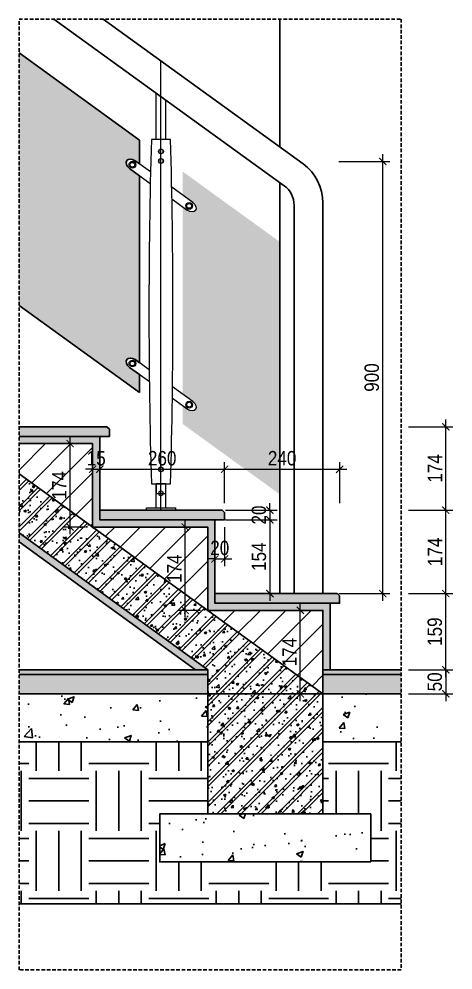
# Model space of a CAD drawing. Header units: millimetres. Extents: x -82962 to 19744, y -138000 to 4535.
# Drawn here: x 14182 to 15086, y -17222 to -15241 of the extents above; entities that cross this region are included whole.
import ezdxf

# ---------------------------------------------------------------- set-up
doc = ezdxf.new("R2010")
doc.units = ezdxf.units.MM
doc.header["$LTSCALE"] = 1000
doc.header["$MEASUREMENT"] = 0
doc.header["$PDMODE"] = 3
doc.linetypes.add('AI9-LType1', pattern=[2.49996, 1.562488, -0.312491, 0.312491, -0.312491])
doc.linetypes.add('HIDDEN', pattern=[0.375, 0.25, -0.125])
doc.layers.get('0').update_dxf_attribs({"lineweight": 30})
doc.layers.get('DEFPOINTS').update_dxf_attribs({"color": 4, "lineweight": 30})
doc.layers.add('DIM KT', color=9, linetype='Continuous')
doc.layers.add('tim', color=14, linetype='AI9-LType1')
doc.layers.add('THAY', color=4, linetype='Continuous', lineweight=30)
doc.styles.add('ARIAL', font='arial.ttf', dxfattribs={"width": 0.85})
doc.dimstyles.new('DIM 1-100', dxfattribs={"dimscale": 0, "dimtxt": 2, "dimasz": 1, "dimexe": 1, "dimexo": 1, "dimgap": 0.5, "dimtad": 1, "dimdec": 4, "dimrnd": 1, "dimdsep": 46, "dimtxsty": 'ARIAL', "dimblk1": 'ARCHTICK', "dimblk2": 'ARCHTICK', "dimsah": 1, "dimcen": 2, "dimdle": 1, "dimclrd": 9, "dimclre": 9, "dimclrt": 1, "dimadec": 0, "dimazin": 0, "dimtfac": 1, "dimtdec": 4, "dimtix": 1, "dimtmove": 2, "dimatfit": 3, "dimldrblk": 'DOT', "dimfxl": 1, "dimtvp": 1, "dimtolj": 1, "dimarcsym": 0})
pattern_1 = [(37.5, (14181.535, -16646.655), (-0.314967, 9.63412), [0, -7.6, 0, -8.5, 0, -8.125]), (7.5, (14181.535, -16646.655), (8.84888, 14.11073), [0, -4.1, 0, -6.85, 0, -2.625]), (327.5, (14175.385, -16646.655), (15.57071, 0.028295), [0, -2.5, 0, -9, 0, -11.75]), (317.5, (14175.385, -16646.655), (15.03063, 4.38838), [0, -1.25, 0, -5.9, 0, -6.75])]

# ---------------------------------------------------------------- blocks, each defined once
blk = doc.blocks.new('TRU 1 LAN CAN')
at = {"layer": 'DIM KT', "linetype": 'Continuous'}
for p, q in [((2647580.6, -230397.3), (2647580.6, -230300.8)), ((2647600.6, -230397.3), (2647600.6, -230315.3)), ((2647580.6, -231164.5), (2647580.6, -231114.5)), ((2647600.6, -231164.5), (2647600.6, -231114.5))]:
    blk.add_line(p, q, dxfattribs=at)
for points in [[(2647610.6, -230397.3), (2647610.6, -230397.3), (2647570.6, -230397.3)], [(2647568.8, -230465.1), (2647536.8, -230442)], [(2647568.3, -230489.5), (2647525.1, -230458.2)], [(2647656.9, -230528.9), (2647613, -230497.1)], [(2647645.2, -230545.1), (2647613.4, -230522.1)], [(2647566.1, -230877.2), (2647536.8, -230856)], [(2647566.4, -230902.1), (2647525.1, -230872.2)], [(2647656.9, -230942.9), (2647614.6, -230912.3)], [(2647645.2, -230959.1), (2647614.3, -230936.7)], [(2647570.6, -231114.5), (2647610.6, -231114.5)]]:
    blk.add_lwpolyline(points, dxfattribs=at)
for points in [[(2647590.6, -230417.3), (2647586.2, -230419.8), (2647586.2, -230424.8), (2647590.6, -230427.3), (2647594.9, -230424.8), (2647594.9, -230419.8)], [(2647590.6, -230437.3), (2647586.2, -230439.8), (2647586.2, -230444.8), (2647590.6, -230447.3), (2647594.9, -230444.8), (2647594.9, -230439.8)], [(2647590.6, -231079.5), (2647586.2, -231082), (2647586.2, -231087), (2647590.6, -231089.5), (2647594.9, -231087), (2647594.9, -231082)], [(2647580.6, -231134.5), (2647600.6, -231134.5), (2647600.6, -231114.5), (2647580.6, -231114.5)], [(2647590.6, -231129.5), (2647586.2, -231132), (2647586.2, -231137), (2647590.6, -231139.5), (2647594.9, -231137), (2647594.9, -231132)], [(2647560.6, -231164.5), (2647620.6, -231164.5), (2647620.6, -231169.5), (2647560.6, -231169.5)]]:
    blk.add_lwpolyline(points, close=True, dxfattribs=at)
for centre, radius in [((2647590.6, -230422.3), 5), ((2647531, -230450.1), 7), ((2647531, -230450.1), 5), ((2647590.6, -230442.3), 5), ((2647649.4, -230535.8), 7), ((2647649.4, -230535.8), 5), ((2647531, -230864.1), 7), ((2647531, -230864.1), 5), ((2647649.4, -230949.8), 7), ((2647649.4, -230949.8), 5), ((2647590.6, -231084.5), 5)]:
    blk.add_circle(centre, radius, dxfattribs=at)
for centre, start, end in [((2660430.4, -230755.9), 178.40252, 181.59748), ((2634750.7, -230755.9), 358.40252, 1.59748)]:
    blk.add_arc(centre, 12864.9, start, end, dxfattribs=at)
for centre in [(2647532.6, -230451.3), (2647532.6, -230865.3)]:
    blk.add_ellipse(centre, major_axis=(-13.4, 9.7), ratio=0.607458, start_param=-1.44319, end_param=1.44319, dxfattribs=at)
at = {"layer": 'DIM KT', "linetype": 'Continuous', "extrusion": (0, 0, -1)}
for centre in [(2647649.4, -230535.7), (2647649.4, -230949.8)]:
    blk.add_ellipse(centre, major_axis=(-13.4, 9.7), ratio=0.607458, start_param=1.698403, end_param=4.584783, dxfattribs=at)
at = {"layer": 'tim', "linetype": 'Continuous'}
blk.add_line((2647590.6, -231169.5), (2647590.6, -230234), dxfattribs=at)
blk = doc.blocks.new('_ARCHTICK')
at = {"color": 0, "linetype": 'ByBlock', "const_width": 0.15}
blk.add_lwpolyline([(-0.5, -0.5), (0.5, 0.5)], dxfattribs=at)
blk = doc.blocks.new('*D395')
at = {"layer": 'DEFPOINTS', "color": 0, "ltscale": 0.2, "transparency": 16777216}
for p in [(14978.2, -16438), (15071.2, -16438), (14978.2, -16596.7)]:
    blk.add_point(p, dxfattribs=at)
at = {"layer": 'THAY', "color": 9, "lineweight": -2, "ltscale": 0.2, "transparency": 16777216}
for p, q in [((14993.2, -16438), (15086.2, -16438)), ((15071.2, -16611.7), (15071.2, -16423)), ((14993.2, -16596.7), (15086.2, -16596.7))]:
    blk.add_line(p, q, dxfattribs=at)
at = {"layer": 'THAY', "color": 9, "lineweight": -2, "ltscale": 0.2, "transparency": 16777216, "xscale": 15, "yscale": 15, "zscale": 15}
for p, rotation in [((15071.2, -16438), 90), ((15071.2, -16596.7), 270)]:
    blk.add_blockref('_ARCHTICK', p, dxfattribs=dict(at, rotation=rotation))
at = {"layer": 'THAY', "color": 1, "ltscale": 0.2, "transparency": 16777216, "insert": (15048.4, -16517.3), "char_height": 30, "attachment_point": 5, "rotation": 90, "style": 'ARIAL'}
blk.add_mtext('\\A1;159', dxfattribs=at)
blk = doc.blocks.new('_DOT')
at = {"color": 0, "linetype": 'ByBlock', "ltscale": 10}
blk.add_line((-0.5, 0), (-1, 0), dxfattribs=at)
at = {"color": 0, "linetype": 'ByBlock', "ltscale": 10, "const_width": 0.5}
blk.add_lwpolyline([(-0.25, 0, 1), (0.25, 0, 1)], format="xyb", close=True, dxfattribs=at)
blk = doc.blocks.new('*D396')
at = {"layer": 'DEFPOINTS', "color": 0, "ltscale": 0.2, "transparency": 16777216}
for p in [(14978.2, -16264.3), (15071.2, -16264.3), (14978.2, -16438)]:
    blk.add_point(p, dxfattribs=at)
at = {"layer": 'THAY', "color": 9, "lineweight": -2, "ltscale": 0.2, "transparency": 16777216}
for p, q in [((15071.2, -16453), (15071.2, -16249.3)), ((14993.2, -16264.3), (15086.2, -16264.3)), ((14993.2, -16438), (15086.2, -16438))]:
    blk.add_line(p, q, dxfattribs=at)
at = {"layer": 'THAY', "color": 9, "lineweight": -2, "ltscale": 0.2, "transparency": 16777216, "xscale": 15, "yscale": 15, "zscale": 15}
for p, rotation in [((15071.2, -16264.3), 90), ((15071.2, -16438), 270)]:
    blk.add_blockref('_ARCHTICK', p, dxfattribs=dict(at, rotation=rotation))
at = {"layer": 'THAY', "color": 1, "ltscale": 0.2, "transparency": 16777216, "insert": (15048.7, -16351.1), "char_height": 30, "attachment_point": 5, "rotation": 90, "style": 'ARIAL'}
blk.add_mtext('\\A1;174', dxfattribs=at)
blk = doc.blocks.new('*D397')
at = {"layer": 'DEFPOINTS', "color": 0, "ltscale": 0.2, "transparency": 16777216}
for p in [(14978.2, -16090.6), (15071.2, -16090.6), (14978.2, -16264.3)]:
    blk.add_point(p, dxfattribs=at)
at = {"layer": 'THAY', "color": 9, "lineweight": -2, "ltscale": 0.2, "transparency": 16777216}
for p, q in [((15071.2, -16279.3), (15071.2, -16075.6)), ((14993.2, -16090.6), (15086.2, -16090.6)), ((14993.2, -16264.3), (15086.2, -16264.3))]:
    blk.add_line(p, q, dxfattribs=at)
at = {"layer": 'THAY', "color": 9, "lineweight": -2, "ltscale": 0.2, "transparency": 16777216, "xscale": 15, "yscale": 15, "zscale": 15}
for p, rotation in [((15071.2, -16090.6), 90), ((15071.2, -16264.3), 270)]:
    blk.add_blockref('_ARCHTICK', p, dxfattribs=dict(at, rotation=rotation))
at = {"layer": 'THAY', "color": 1, "ltscale": 0.2, "transparency": 16777216, "insert": (15048.7, -16177.4), "char_height": 30, "attachment_point": 5, "rotation": 90, "style": 'ARIAL'}
blk.add_mtext('\\A1;174', dxfattribs=at)
blk = doc.blocks.new('*D398')
at = {"layer": 'DEFPOINTS', "color": 0, "ltscale": 0.2, "transparency": 16777216}
for p in [(14350, -16179), (14335, -16264.3), (14350, -16264.3)]:
    blk.add_point(p, dxfattribs=at)
at = {"layer": 'THAY', "color": 9, "lineweight": -2, "ltscale": 0.2, "transparency": 16777216}
for p, q in [((14335, -16179), (14320, -16179)), ((14335, -16249.3), (14335, -16164)), ((14335, -16179), (14350, -16179)), ((14350, -16249.3), (14350, -16164)), ((14350, -16179), (14365, -16179))]:
    blk.add_line(p, q, dxfattribs=at)
at = {"layer": 'THAY', "color": 9, "lineweight": -2, "ltscale": 0.2, "transparency": 16777216, "xscale": 15, "yscale": 15, "zscale": 15}
blk.add_blockref('_ARCHTICK', (14335, -16179), dxfattribs=at)
at = {"layer": 'THAY', "color": 9, "lineweight": -2, "ltscale": 0.2, "transparency": 16777216, "xscale": 15, "yscale": 15, "zscale": 15, "rotation": 180}
blk.add_blockref('_ARCHTICK', (14350, -16179), dxfattribs=at)
at = {"layer": 'THAY', "color": 1, "ltscale": 0.2, "transparency": 16777216, "insert": (14342.5, -16156.2), "char_height": 30, "attachment_point": 5, "style": 'ARIAL'}
blk.add_mtext('\\A1;15', dxfattribs=at)
blk = doc.blocks.new('*D399')
at = {"layer": 'DEFPOINTS', "color": 0, "ltscale": 0.2, "transparency": 16777216}
for p in [(14610, -16179), (14350, -16264.3), (14610, -16264.3)]:
    blk.add_point(p, dxfattribs=at)
at = {"layer": 'THAY', "color": 9, "lineweight": -2, "ltscale": 0.2, "transparency": 16777216}
for p, q in [((14335, -16179), (14625, -16179)), ((14350, -16249.3), (14350, -16164)), ((14610, -16249.3), (14610, -16164))]:
    blk.add_line(p, q, dxfattribs=at)
at = {"layer": 'THAY', "color": 9, "lineweight": -2, "ltscale": 0.2, "transparency": 16777216, "xscale": 15, "yscale": 15, "zscale": 15, "rotation": 180}
blk.add_blockref('_ARCHTICK', (14350, -16179), dxfattribs=at)
at = {"layer": 'THAY', "color": 9, "lineweight": -2, "ltscale": 0.2, "transparency": 16777216, "xscale": 15, "yscale": 15, "zscale": 15}
blk.add_blockref('_ARCHTICK', (14610, -16179), dxfattribs=at)
at = {"layer": 'THAY', "color": 1, "ltscale": 0.2, "transparency": 16777216, "insert": (14480, -16156.2), "char_height": 30, "attachment_point": 5, "style": 'ARIAL'}
blk.add_mtext('\\A1;260', dxfattribs=at)
blk = doc.blocks.new('*D400')
at = {"layer": 'DEFPOINTS', "color": 0, "ltscale": 0.2, "transparency": 16777216}
for p in [(14768, -16473), (14815, -16473), (14815, -16646.7)]:
    blk.add_point(p, dxfattribs=at)
at = {"layer": 'THAY', "color": 9, "lineweight": -2, "ltscale": 0.2, "transparency": 16777216}
for p, q in [((14768, -16661.7), (14768, -16458)), ((14800, -16473), (14753, -16473)), ((14800, -16646.7), (14753, -16646.7))]:
    blk.add_line(p, q, dxfattribs=at)
at = {"layer": 'THAY', "color": 9, "lineweight": -2, "ltscale": 0.2, "transparency": 16777216, "xscale": 15, "yscale": 15, "zscale": 15}
for p, rotation in [((14768, -16473), 90), ((14768, -16646.7), 270)]:
    blk.add_blockref('_ARCHTICK', p, dxfattribs=dict(at, rotation=rotation))
at = {"layer": 'THAY', "color": 1, "ltscale": 0.2, "transparency": 16777216, "insert": (14745.4, -16559.8), "char_height": 30, "attachment_point": 5, "rotation": 90, "style": 'ARIAL'}
blk.add_mtext('\\A1;174', dxfattribs=at)
blk = doc.blocks.new('*D401')
at = {"layer": 'DEFPOINTS', "color": 0, "ltscale": 0.2, "transparency": 16777216}
for p in [(14528, -16299.3), (14575, -16299.3), (14575, -16473)]:
    blk.add_point(p, dxfattribs=at)
at = {"layer": 'THAY', "color": 9, "lineweight": -2, "ltscale": 0.2, "transparency": 16777216}
for p, q in [((14560, -16299.3), (14513, -16299.3)), ((14528, -16488), (14528, -16284.3)), ((14560, -16473), (14513, -16473))]:
    blk.add_line(p, q, dxfattribs=at)
at = {"layer": 'THAY', "color": 9, "lineweight": -2, "ltscale": 0.2, "transparency": 16777216, "xscale": 15, "yscale": 15, "zscale": 15}
for p, rotation in [((14528, -16299.3), 90), ((14528, -16473), 270)]:
    blk.add_blockref('_ARCHTICK', p, dxfattribs=dict(at, rotation=rotation))
at = {"layer": 'THAY', "color": 1, "ltscale": 0.2, "transparency": 16777216, "insert": (14505.4, -16386.1), "char_height": 30, "attachment_point": 5, "rotation": 90, "style": 'ARIAL'}
blk.add_mtext('\\A1;174', dxfattribs=at)
blk = doc.blocks.new('*D402')
at = {"layer": 'DEFPOINTS', "color": 0, "ltscale": 0.2, "transparency": 16777216}
for p in [(14288, -16125.6), (14335, -16125.6), (14335, -16299.3)]:
    blk.add_point(p, dxfattribs=at)
at = {"layer": 'THAY', "color": 9, "lineweight": -2, "ltscale": 0.2, "transparency": 16777216}
for p, q in [((14288, -16314.3), (14288, -16110.6)), ((14320, -16125.6), (14273, -16125.6)), ((14320, -16299.3), (14273, -16299.3))]:
    blk.add_line(p, q, dxfattribs=at)
at = {"layer": 'THAY', "color": 9, "lineweight": -2, "ltscale": 0.2, "transparency": 16777216, "xscale": 15, "yscale": 15, "zscale": 15}
for p, rotation in [((14288, -16125.6), 90), ((14288, -16299.3), 270)]:
    blk.add_blockref('_ARCHTICK', p, dxfattribs=dict(at, rotation=rotation))
at = {"layer": 'THAY', "color": 1, "ltscale": 0.2, "transparency": 16777216, "insert": (14265.4, -16212.4), "char_height": 30, "attachment_point": 5, "rotation": 90, "style": 'ARIAL'}
blk.add_mtext('\\A1;174', dxfattribs=at)
blk = doc.blocks.new('*D403')
at = {"layer": 'DEFPOINTS', "color": 0, "ltscale": 0.2, "transparency": 16777216}
for p in [(14597.1, -16264.3), (14597.1, -16284.3), (14704.5, -16284.3)]:
    blk.add_point(p, dxfattribs=at)
at = {"layer": 'THAY', "color": 9, "lineweight": -2, "ltscale": 0.2, "transparency": 16777216}
for p, q in [((14704.5, -16264.3), (14704.5, -16249.3)), ((14612.1, -16264.3), (14719.5, -16264.3)), ((14704.5, -16264.3), (14704.5, -16284.3)), ((14612.1, -16284.3), (14719.5, -16284.3)), ((14704.5, -16284.3), (14704.5, -16299.3))]:
    blk.add_line(p, q, dxfattribs=at)
at = {"layer": 'THAY', "color": 9, "lineweight": -2, "ltscale": 0.2, "transparency": 16777216, "xscale": 15, "yscale": 15, "zscale": 15}
for p, rotation in [((14704.5, -16264.3), 270), ((14704.5, -16284.3), 90)]:
    blk.add_blockref('_ARCHTICK', p, dxfattribs=dict(at, rotation=rotation))
at = {"layer": 'THAY', "color": 1, "ltscale": 0.2, "transparency": 16777216, "insert": (14681.7, -16274.3), "char_height": 30, "attachment_point": 5, "rotation": 90, "style": 'ARIAL'}
blk.add_mtext('\\A1;20', dxfattribs=at)
blk = doc.blocks.new('*D404')
at = {"layer": 'DEFPOINTS', "color": 0, "ltscale": 0.2, "transparency": 16777216}
for p in [(14597.1, -16284.3), (14632.3, -16438), (14704.5, -16438)]:
    blk.add_point(p, dxfattribs=at)
at = {"layer": 'THAY', "color": 9, "lineweight": -2, "ltscale": 0.2, "transparency": 16777216}
for p, q in [((14704.5, -16269.3), (14704.5, -16453)), ((14612.1, -16284.3), (14719.5, -16284.3)), ((14647.3, -16438), (14719.5, -16438))]:
    blk.add_line(p, q, dxfattribs=at)
at = {"layer": 'THAY', "color": 9, "lineweight": -2, "ltscale": 0.2, "transparency": 16777216, "xscale": 15, "yscale": 15, "zscale": 15}
for p, rotation in [((14704.5, -16284.3), 90), ((14704.5, -16438), 270)]:
    blk.add_blockref('_ARCHTICK', p, dxfattribs=dict(at, rotation=rotation))
at = {"layer": 'THAY', "color": 1, "ltscale": 0.2, "transparency": 16777216, "insert": (14681.7, -16361.1), "char_height": 30, "attachment_point": 5, "rotation": 90, "style": 'ARIAL'}
blk.add_mtext('\\A1;154', dxfattribs=at)
blk = doc.blocks.new('*D405')
at = {"layer": 'DEFPOINTS', "color": 0, "ltscale": 0.2, "transparency": 16777216}
for p in [(14850, -16179), (14610, -16264.3), (14850, -16264.3)]:
    blk.add_point(p, dxfattribs=at)
at = {"layer": 'THAY', "color": 9, "lineweight": -2, "ltscale": 0.2, "transparency": 16777216}
for p, q in [((14595, -16179), (14865, -16179)), ((14610, -16249.3), (14610, -16164)), ((14850, -16249.3), (14850, -16164))]:
    blk.add_line(p, q, dxfattribs=at)
at = {"layer": 'THAY', "color": 9, "lineweight": -2, "ltscale": 0.2, "transparency": 16777216, "xscale": 15, "yscale": 15, "zscale": 15, "rotation": 180}
blk.add_blockref('_ARCHTICK', (14610, -16179), dxfattribs=at)
at = {"layer": 'THAY', "color": 9, "lineweight": -2, "ltscale": 0.2, "transparency": 16777216, "xscale": 15, "yscale": 15, "zscale": 15}
blk.add_blockref('_ARCHTICK', (14850, -16179), dxfattribs=at)
at = {"layer": 'THAY', "color": 1, "ltscale": 0.2, "transparency": 16777216, "insert": (14730, -16156.2), "char_height": 30, "attachment_point": 5, "style": 'ARIAL'}
blk.add_mtext('\\A1;240', dxfattribs=at)
blk = doc.blocks.new('*D406')
at = {"layer": 'DEFPOINTS', "color": 0, "ltscale": 0.2, "transparency": 16777216}
for p in [(14978.2, -16596.7), (14978.2, -16646.7), (15071.2, -16646.7)]:
    blk.add_point(p, dxfattribs=at)
at = {"layer": 'THAY', "color": 9, "lineweight": -2, "ltscale": 0.2, "transparency": 16777216}
for p, q in [((14993.2, -16596.7), (15086.2, -16596.7)), ((15071.2, -16596.7), (15071.2, -16581.7)), ((15071.2, -16596.7), (15071.2, -16646.7)), ((14993.2, -16646.7), (15086.2, -16646.7)), ((15071.2, -16646.7), (15071.2, -16661.7))]:
    blk.add_line(p, q, dxfattribs=at)
at = {"layer": 'THAY', "color": 9, "lineweight": -2, "ltscale": 0.2, "transparency": 16777216, "xscale": 15, "yscale": 15, "zscale": 15}
for p, rotation in [((15071.2, -16596.7), 270), ((15071.2, -16646.7), 90)]:
    blk.add_blockref('_ARCHTICK', p, dxfattribs=dict(at, rotation=rotation))
at = {"layer": 'THAY', "color": 1, "ltscale": 0.2, "transparency": 16777216, "insert": (15048.4, -16621.7), "char_height": 30, "attachment_point": 5, "rotation": 90, "style": 'ARIAL'}
blk.add_mtext('\\A1;50', dxfattribs=at)
blk = doc.blocks.new('*D422')
at = {"layer": 'DEFPOINTS', "color": 0, "ltscale": 0.2, "transparency": 16777216}
for p in [(14590, -16284.3), (14610, -16284.3), (14610, -16365.8)]:
    blk.add_point(p, dxfattribs=at)
at = {"layer": 'THAY', "color": 9, "lineweight": -2, "ltscale": 0.2, "transparency": 16777216}
for p, q in [((14590, -16299.3), (14590, -16380.8)), ((14610, -16299.3), (14610, -16380.8)), ((14590, -16365.8), (14575, -16365.8)), ((14590, -16365.8), (14610, -16365.8)), ((14610, -16365.8), (14625, -16365.8))]:
    blk.add_line(p, q, dxfattribs=at)
at = {"layer": 'THAY', "color": 9, "lineweight": -2, "ltscale": 0.2, "transparency": 16777216, "xscale": 14.99999999999991, "yscale": 14.99999999999991, "zscale": 14.99999999999991}
blk.add_blockref('_ARCHTICK', (14590, -16365.8), dxfattribs=at)
at = {"layer": 'THAY', "color": 9, "lineweight": -2, "ltscale": 0.2, "transparency": 16777216, "xscale": 14.99999999999991, "yscale": 14.99999999999991, "zscale": 14.99999999999991, "rotation": 180}
blk.add_blockref('_ARCHTICK', (14610, -16365.8), dxfattribs=at)
at = {"layer": 'THAY', "color": 1, "ltscale": 0.2, "transparency": 16777216, "insert": (14600, -16343), "char_height": 30, "attachment_point": 5, "style": 'ARIAL'}
blk.add_mtext('\\A1;20', dxfattribs=at)
blk = doc.blocks.new('*D423')
at = {"layer": 'DEFPOINTS', "color": 0, "ltscale": 0.2, "transparency": 16777216}
for p in [(14833.6, -15538), (14939.8, -15538), (14833.6, -16438)]:
    blk.add_point(p, dxfattribs=at)
at = {"layer": 'THAY', "color": 9, "lineweight": -2, "ltscale": 0.2, "transparency": 16777216}
for p, q in [((14939.8, -16453), (14939.8, -15523)), ((14848.6, -15538), (14954.8, -15538)), ((14848.6, -16438), (14954.8, -16438))]:
    blk.add_line(p, q, dxfattribs=at)
at = {"layer": 'THAY', "color": 9, "lineweight": -2, "ltscale": 0.2, "transparency": 16777216, "xscale": 14.99999999999991, "yscale": 14.99999999999991, "zscale": 14.99999999999991}
for p, rotation in [((14939.8, -15538), 90), ((14939.8, -16438), 270)]:
    blk.add_blockref('_ARCHTICK', p, dxfattribs=dict(at, rotation=rotation))
at = {"layer": 'THAY', "color": 1, "ltscale": 0.2, "transparency": 16777216, "insert": (14917, -15988), "char_height": 30, "attachment_point": 5, "rotation": 90, "style": 'ARIAL'}
blk.add_mtext('\\A1;900', dxfattribs=at)

msp = doc.modelspace()

# ---------------------------------------------------------------- hatches: boundary and pattern name
at = {"layer": 'THAY', "ltscale": 0.2}
h = msp.add_hatch(dxfattribs=at)
h.set_pattern_fill('DOTS', color=5, scale=100, style=0)
h.set_pattern_definition([(0, (14181.535, -16231.07), (3.125, 6.25), [0, -6.25])])
edge = h.paths.add_edge_path()
edge.add_line((14724.96084, -15705.34147), (14522.46084, -15558.79541))
edge.add_line((14522.46084, -15558.79541), (14522.46084, -15608.17102))
edge.add_line((14522.46084, -15608.17102), (14543.8239, -15623.63112))
edge.add_ellipse((14536.25013, -15630.49401), major_axis=(-13.4455, 9.7303), ratio=0.6074577663, start_angle=97.31130394, end_angle=262.68869597, ccw=False)
edge.add_line((14532.09852, -15639.83346), (14522.46084, -15632.85882))
edge.add_line((14522.46084, -15632.85882), (14522.46084, -16022.17994))
edge.add_line((14522.46084, -16022.17994), (14543.8239, -16037.64004))
edge.add_ellipse((14536.25013, -16044.50293), major_axis=(-13.4455, 9.7303), ratio=0.6074577663, start_angle=97.31130394, end_angle=262.68869597, ccw=False)
edge.add_line((14532.09852, -16053.84238), (14522.46084, -16046.86774))
edge.add_line((14522.46084, -16046.86774), (14522.46084, -16084.52384))
edge.add_line((14522.46084, -16084.52384), (14724.96084, -16231.06989))
edge.add_line((14724.96084, -16231.06989), (14724.96084, -15705.34147))
edge = h.paths.add_edge_path()
edge.add_line((14432.46084, -15567.72724), (14411.97259, -15552.90021))
edge.add_ellipse((14419.54635, -15546.03733), major_axis=(-13.4455, 9.7303), ratio=0.6074577663, start_angle=-82.68869602, end_angle=82.68869601, ccw=False)
edge.add_line((14423.69796, -15536.69788), (14432.46084, -15543.03944))
edge.add_line((14432.46084, -15543.03944), (14432.46084, -15493.66383))
edge.add_line((14432.46084, -15493.66383), (14181.53506, -15312.07281))
edge.add_line((14181.53506, -15312.07281), (14181.53506, -15837.80124))
edge.add_line((14181.53506, -15837.80124), (14432.46084, -16019.39226))
edge.add_line((14432.46084, -16019.39226), (14432.46084, -15981.73616))
edge.add_line((14432.46084, -15981.73616), (14411.97259, -15966.90913))
edge.add_ellipse((14419.54635, -15960.04625), major_axis=(-13.4455, 9.7303), ratio=0.6074577663, start_angle=-82.68869602, end_angle=82.68869601, ccw=False)
edge.add_line((14423.69796, -15950.7068), (14432.46084, -15957.04836))
edge.add_line((14432.46084, -15957.04836), (14432.46084, -15567.72724))
h = msp.add_hatch(dxfattribs=at)
h.set_pattern_fill('WOOD3', color=256, scale=30, style=0, pattern_type=2)
h.set_pattern_definition([(355.2364, (14181.535, -16452.8706), (-330.000028, 29.999746), [3.6125, -357.6354]), (11.3099, (14185.135, -16453.1706), (120.000023, 29.99993), [4.5891, -148.3815]), (45, (14189.635, -16452.27), (0, 30), [3.3941, -39.0323]), (46.8476, (14192.035, -16449.8706), (420.000085, 449.9999261), [6.5795, -651.37185]), (12.9946, (14196.535, -16445.0706), (-270.000023, -59.999927), [4.0025, -396.2474]), (0, (14200.435, -16444.17), (30, 30), [7.5, -22.5]), (350.5377, (14207.935, -16444.1706), (-150.000023, 29.999944), [3.64965, -178.8332]), (354.2894, (14181.535, -16444.7706), (-269.999983, 30.00004), [3.015, -298.4813]), (0, (14184.535, -16445.07), (30, 30), [4.5, -25.5]), (28.3008, (14189.035, -16445.0706), (329.9998536, 180.000266), [4.42944, -438.51525]), (52.125, (14192.935, -16442.9706), (-120.000056, -149.999973), [6.84105, -335.2116]), (39.2894, (14197.135, -16437.5706), (180.000019, 149.999989), [4.2638, -422.1163]), (6.3402, (14200.435, -16434.8706), (239.999982, 30.000047), [5.4332, -266.2283]), (348.1113, (14205.835, -16434.2706), (-419.999919, 90.000316), [5.82495, -576.6697]), (353.2902, (14181.535, -16435.4706), (270.00003, -29.9998164), [5.13516, -508.3821]), (3.3665, (14186.635, -16436.0706), (479.9999797, 30.000329), [5.1088, -505.7728]), (33.6901, (14191.735, -16435.771), (-59.99999, -30.00004), [5.4083, -102.7582]), (47.4896, (14196.235, -16432.7706), (299.9997216, 330.00026), [4.88364, -483.48096]), (14.9314, (14199.535, -16429.1706), (330.000016, 89.9999086), [4.65726, -461.068]), (0, (14204.035, -16427.97), (30, 30), [3.6, -26.4]), (347.0054, (14207.635, -16427.9706), (270.000023, -59.999927), [4.0025, -396.2474]), (0, (14190.835, -16457.97), (30, 30), [0, -30]), (223.1524, (14195.035, -16453.4706), (449.9999261, 420.000085), [6.5795, -651.37185]), (206.565, (14190.235, -16427.97), (-29.99997, -30.00004), [2.6833, -64.3987]), (188.1301, (14187.835, -16429.1706), (-179.999993, -29.99998), [4.2426, -207.8894]), (156.8014, (14183.635, -16429.7706), (-149.999992, 60.00004), [2.2847, -226.18845]), (26.565, (14195.035, -16453.47), (29.99997, 30.00004), [3.3541, -63.728]), (6.7098, (14198.035, -16451.9706), (-270.00003, -29.9998164), [5.13516, -508.3821]), (349.8753, (14203.1351, -16451.3706), (509.9999637, -90.0002577), [8.53287, -844.7549]), (349.6952, (14181.535, -16456.1706), (180.000029, -29.999846), [3.3541, -332.0561]), (15.5241, (14184.835, -16456.7706), (-330.0000307, -89.9999333), [5.60445, -554.8418]), (42.8789, (14190.235, -16455.2706), (-390.0000238, -359.9999926), [5.7315, -567.4177]), (34.6952, (14194.435, -16451.3706), (299.999828, 210.0002583), [4.7434, -469.5982]), (9.4623, (14198.335, -16448.6706), (150.000023, 29.999944), [5.4745, -177.0084]), (353.4181, (14203.7351, -16447.7706), (-510.0000431, 59.999601), [7.85175, -777.3234]), (351.8699, (14181.535, -16448.6706), (-179.999993, 29.99998), [4.2426, -207.8894]), (11.3099, (14185.735, -16449.2706), (120.000023, 29.99993), [4.5891, -148.3815]), (42.5104, (14190.235, -16448.3706), (-330.00026, -299.9997216), [4.88364, -483.48096]), (45, (14193.835, -16445.07), (0, 30), [5.5154, -36.911]), (17.354, (14197.735, -16441.1706), (-390.0000606, -119.999835), [5.0289, -497.8627]), (356.6335, (14202.535, -16439.6706), (-479.9999797, 30.000329), [5.1088, -505.7728]), (342.8973, (14207.635, -16439.9706), (300.000052, -89.999865), [4.08045, -403.9637]), (351.2538, (14181.535, -16441.1706), (209.99998, -30.000126), [3.9459, -390.6425]), (14.9314, (14185.435, -16441.7706), (330.000016, 89.9999086), [4.65726, -461.068]), (32.0054, (14189.935, -16440.5706), (-149.999968, -90.000033), [5.6604, -277.3591]), (49.8991, (14194.7351, -16437.5706), (-329.9999418, -390.0000579), [7.45185, -737.7327]), (15.9454, (14199.535, -16431.8706), (-120.000004, -29.999997), [4.3681, -214.0352]), (353.991, (14203.735, -16430.6706), (299.9999925, -29.9999795), [5.7315, -567.4177]), (336.8014, (14209.435, -16431.2706), (149.999992, -60.00004), [2.2847, -226.18845]), (350.5377, (14181.535, -16432.1706), (-150.000023, 29.999944), [3.64965, -178.8332]), (10.008, (14185.135, -16432.7706), (329.9999866, 60.000104), [5.1788, -512.7015]), (37.4054, (14190.235, -16431.8706), (389.999774, 300.0002986), [6.4203, -635.60775]), (29.0546, (14195.335, -16457.9706), (210.000012, 120.000001), [3.0887, -305.7802]), (10.7843, (14198.035, -16456.4706), (-479.999985, -90.0000165), [6.4133, -634.9135]), (352.875, (14204.335, -16455.2706), (-210.000011, 29.999948), [7.256, -234.6117])])
h.paths.add_polyline_path([(14609.96084, -16269.28642), (14604.96084, -16264.28642), (14349.96084, -16264.28642), (14349.96084, -16284.28642), (14609.96084, -16284.28642)])
h.paths.add_polyline_path([(14364.96084, -16090.60221), (14181.53506, -16090.60221), (14181.53506, -16110.60221), (14369.96084, -16110.60221), (14369.96084, -16095.60221)])
h.paths.add_polyline_path([(14849.96084, -16442.97063), (14844.96084, -16437.97063), (14589.96084, -16437.97063), (14589.96084, -16457.97063), (14849.96084, -16457.97063)])
h = msp.add_hatch(dxfattribs=at)
h.set_pattern_fill('AR-SAND', color=256, scale=5, style=0)
h.set_pattern_definition(pattern_1)
h.paths.add_polyline_path([(14978.23909, -16606.65485), (14814.96084, -16606.65485), (14814.96084, -16646.65485), (14978.23909, -16646.65485)])
h.paths.add_polyline_path([(14829.96084, -16457.97063), (14589.96084, -16457.97063), (14589.96084, -16284.28642), (14349.96084, -16284.28642), (14349.96084, -16110.60221), (14181.53506, -16110.60221), (14181.53506, -16125.60221), (14334.96084, -16125.60221), (14334.96084, -16299.28642), (14574.96084, -16299.28642), (14574.96084, -16472.97063), (14814.96084, -16472.97063), (14814.96084, -16596.65485), (14829.96084, -16596.65485)])
h = msp.add_hatch(dxfattribs=at)
h.set_pattern_fill('ANSI31', color=256, scale=300, style=0)
h.set_pattern_definition([(45, (12654.96, -16646.655), (-26.5165, 26.5165), [])])
h.paths.add_polyline_path([(14814.96084, -16472.97063), (14574.96084, -16472.97063), (14814.96084, -16646.65485)])
h.paths.add_polyline_path([(14574.96084, -16299.28642), (14334.96084, -16299.28642), (14574.96084, -16472.97063)])
h.paths.add_polyline_path([(14181.53506, -16125.60221), (14181.53506, -16188.25461), (14334.96084, -16299.28642), (14334.96084, -16125.60221)])
h = msp.add_hatch(dxfattribs=at)
h.set_pattern_fill('CHAU-01', color=256, scale=7, style=0, pattern_type=2)
h.set_pattern_definition([(50, (14181.535, -16896.655), (50.2082, -4.3926), [5.25, -57.75]), (355, (14181.535, -16896.655), (-9.7126, 52.6534), [4.2, -46.2]), (100.4514, (14185.72, -16897.02), (40.4957, 48.2608), [4.4618, -49.08]), (46.184, (14181.535, -16882.655), (74.707, -11.5863), [7.875, -86.625]), (96.636, (14187.76, -16883.62), (65.4264, 68.188), [6.693, -73.62]), (351.184, (14181.535, -16882.655), (65.4263, 68.188), [6.3, -69.3]), (21, (14188.535, -16886.155), (41.7835, -28.1833), [5.25, -57.75]), (326, (14188.535, -16886.155), (17.032, 50.7605), [4.2, -46.2]), (71.4514, (14192.017, -16888.503), (58.8156, 22.5771), [4.4618, -49.08]), (37.5, (14181.535, -16896.655), (0.8512, 23.30257), [0, -45.64, 0, -46.9, 0, -46.375]), (7.5, (14181.535, -16896.655), (18.4149, 27.6088), [0, -26.74, 0, -44.59, 0, -17.675]), (327.5, (14165.925, -16896.655), (37.36757, -1.57884), [0, -17.5, 0, -54.6, 0, -72.45]), (317.5, (14158.925, -16896.655), (40.823, 7.0073), [0, -22.75, 0, -36.26, 0, -51.45]), (45, (14181.535, -16896.655), (-21.0364, 21.0364), []), (45, (14181.535, -16888.08), (-21.0364, 21.0364), [])])
h.paths.add_polyline_path([(14814.96084, -16646.65485), (14574.96084, -16646.65485), (14574.96084, -16896.65485), (14814.96084, -16896.65485)])
h.paths.add_polyline_path([(14181.53506, -16188.25461), (14181.53506, -16311.69362), (14575.29967, -16596.65485), (14574.96084, -16596.65485), (14574.96084, -16646.65485), (14814.96084, -16646.65485)])
h = msp.add_hatch(dxfattribs=at)
h.set_pattern_fill('AR-SAND', color=256, scale=5, style=0)
h.set_pattern_definition([(37.5, (14181.535, -16596.655), (-0.31497, 9.63412), [0, -7.6, 0, -8.5, 0, -8.125]), (7.5, (14181.535, -16596.655), (8.8489, 14.11073), [0, -4.1, 0, -6.85, 0, -2.625]), (327.5, (14175.385, -16596.655), (15.57071, 0.0283), [0, -2.5, 0, -9, 0, -11.75]), (317.5, (14175.385, -16596.655), (15.03063, 4.38838), [0, -1.25, 0, -5.9, 0, -6.75])])
h.paths.add_polyline_path([(14181.53506, -16311.69362), (14181.53506, -16330.20947), (14549.71413, -16596.65485), (14574.96084, -16596.65485), (14574.96084, -16596.40964)])
h = msp.add_hatch(dxfattribs=at)
h.set_pattern_fill('ANSI38', color=256, scale=30, style=0)
h.set_pattern_definition([(45, (14181.535, -16606.655), (-2.65165, 2.65165), []), (135, (14181.535, -16606.655), (-7.954951, 2.65165), [9.375, -5.625])])
h.paths.add_polyline_path([(14574.96084, -16596.65485), (14181.53506, -16596.65485), (14181.53506, -16606.65485), (14574.96084, -16606.65485)])
h.paths.add_polyline_path([(14978.23909, -16596.65485), (14814.96084, -16596.65485), (14814.96084, -16606.65485), (14978.23909, -16606.65485)])
h = msp.add_hatch(dxfattribs=at)
h.set_pattern_fill('AR-SAND', color=256, scale=5, style=0)
h.set_pattern_definition(pattern_1)
h.paths.add_polyline_path([(14574.96084, -16606.65485), (14181.53506, -16606.65485), (14181.53506, -16646.65485), (14574.96084, -16646.65485)])
h = msp.add_hatch(dxfattribs=at)
h.set_pattern_fill('AR-CONC', color=256, scale=20, style=0)
h.set_pattern_definition([(50, (116951.9, 90833.34), (143.45204, -12.55043), [15, -165]), (355, (116951.9, 90833.34), (-27.75027, 150.43843), [12, -132]), (100.4514, (116963.85, 90832.3), (115.70188, 137.88791), [12.74804, -140.22842]), (46.1842, (116951.9, 90873.34), (213.4482, -33.1038), [22.5, -247.5]), (96.6356, (116969.69, 90870.58), (186.93254, 194.82357), [19.12206, -210.3426]), (351.1842, (116951.9, 90873.34), (186.9324, 194.82372), [18, -198]), (21, (116971.9, 90863.34), (119.38141, -80.52378), [15, -165]), (326, (116971.9, 90863.34), (48.66307, 145.03001), [12, -132]), (71.4514, (116981.85, 90856.63), (168.04453, 64.5061), [12.74804, -140.22842]), (37.5, (116951.9, 90833.344), (2.431971, 66.57877), [0, -130.4, 0, -134, 0, -132.5]), (7.5, (116951.9, 90833.34), (52.613907, 78.882342), [0, -76.4, 0, -127.4, 0, -50.5]), (327.5, (116907.3, 90833.344), (106.764487, -4.510974), [0, -50, 0, -156, 0, -207]), (317.5, (116887.3, 90833.34), (116.637234, 20.020996), [0, -65, 0, -103.6, 0, -147])])
h.paths.add_polyline_path([(14914.96084, -16896.65485), (14474.96084, -16896.65485), (14474.96084, -16996.65485), (14914.96084, -16996.65485)])
h.paths.add_polyline_path([(14978.23909, -16746.65485), (14978.23909, -16646.65485), (14814.96084, -16646.65485), (14814.96084, -16746.65485)])
h.paths.add_polyline_path([(14181.53506, -16646.65485), (14181.53506, -16746.65485), (14574.96084, -16746.65485), (14574.96084, -16646.65485)])
h = msp.add_hatch(dxfattribs=at)
h.set_pattern_fill('EARTH', color=256, scale=500, style=0)
h.set_pattern_definition([(0, (116951.9, 90833.34), (125, 125), [125, -125]), (0, (116951.9, 90880.22), (125, 125), [125, -125]), (0, (116951.9, 90927.09), (125, 125), [125, -125]), (90, (116967.53, 90942.72), (-125, 125), [125, -125]), (90, (117014.4, 90942.72), (-125, 125), [125, -125]), (90, (117061.28, 90942.72), (-125, 125), [125, -125])])
h.paths.add_polyline_path([(14978.23909, -17084.16827), (14978.23909, -16746.65485), (14814.96084, -16746.65485), (14814.96084, -16896.65485), (14914.96084, -16896.65485), (14914.96084, -16996.65485), (14474.96084, -16996.65485), (14476.48644, -17084.16827)])
h.paths.add_polyline_path([(14181.53506, -16746.65485), (14181.53506, -17084.16827), (14476.48644, -17084.16827), (14474.96084, -16996.65485), (14474.96084, -16896.65485), (14574.96084, -16896.65485), (14574.96084, -16746.65485)])

# ---------------------------------------------------------------- linework, layer by layer
at = {"layer": 'THAY'}
for p, q in [((14724.96084, -15507.83906), (14724.96084, -15241.32649)), ((14432.46084, -15493.66383), (14181.53506, -15312.07281)), ((14432.46084, -15543.03944), (14432.46084, -15493.66383)), ((14423.69796, -15536.69788), (14432.46084, -15543.03944)), ((14432.46084, -15567.72724), (14411.97259, -15552.90021)), ((14432.46084, -15957.04836), (14432.46084, -15567.72724)), ((14724.96084, -16437.97063), (14724.96084, -15581.90246)), ((14181.53506, -15837.80124), (14432.46084, -16019.39226)), ((14423.69796, -15950.7068), (14432.46084, -15957.04836)), ((14432.46084, -15981.73616), (14411.97259, -15966.90913)), ((14432.46084, -16019.39226), (14432.46084, -15981.73616))]:
    msp.add_line(p, q, dxfattribs=at)
at = {"layer": 'THAY', "linetype": 'HIDDEN', "ltscale": 0.03}
msp.add_lwpolyline([(14978.23909, -17221.84058), (14181.53506, -17221.84058), (14181.53506, -15241.32649), (14978.23909, -15241.32649)], close=True, dxfattribs=at)
at = {"layer": 'THAY'}
for points in [[(14754.96084, -16437.97063), (14754.96084, -15629.14828, 0.2405741429), (14734.27427, -15588.64244), (14254.34677, -15241.32649)], [(14356.68893, -15241.32649), (14773.58771, -15543.02955, -0.2405741429), (14814.96084, -15624.04122), (14814.96084, -16437.97063)]]:
    msp.add_lwpolyline(points, format="xyb", dxfattribs=at)
at = {"layer": 'THAY', "ltscale": 0.2}
for points in [[(14181.53506, -16110.60221), (14369.96084, -16110.60221), (14369.96084, -16095.60221), (14364.96084, -16090.60221), (14181.53506, -16090.60221)], [(14349.96084, -16284.28642), (14349.96084, -16110.60221), (14181.53506, -16110.60221)], [(14814.96084, -16646.65485), (14181.53506, -16188.25461)], [(14589.96084, -16457.97063), (14589.96084, -16284.28642), (14349.96084, -16284.28642)], [(14574.96084, -16896.65485), (14574.96084, -16596.40964), (14181.53506, -16311.69362)], [(14829.96084, -16596.65485), (14829.96084, -16457.97063), (14589.96084, -16457.97063)], [(14181.53506, -16646.65485), (14574.96084, -16646.65485)], [(14814.96084, -16646.65485), (14814.96084, -16896.65485)], [(14978.23909, -16646.65485), (14814.96084, -16646.65485)], [(14181.53506, -16746.65485), (14574.96084, -16746.65485)], [(14978.23909, -16746.65485), (14814.96084, -16746.65485)], [(14181.53506, -17084.16827), (14978.23909, -17084.16827)]]:
    msp.add_lwpolyline(points, dxfattribs=at)
at = {"layer": 'THAY', "linetype": 'Continuous'}
for points in [[(14334.96084, -16299.28642), (14334.96084, -16125.60221), (14181.53506, -16125.60221)], [(14574.96084, -16472.97063), (14574.96084, -16299.28642), (14334.96084, -16299.28642)], [(14814.96084, -16646.65485), (14814.96084, -16472.97063), (14574.96084, -16472.97063)]]:
    msp.add_lwpolyline(points, dxfattribs=at)
at = {"layer": 'THAY', "ltscale": 0.2}
for points in [[(14604.96084, -16264.28642), (14349.96084, -16264.28642), (14349.96084, -16284.28642), (14609.96084, -16284.28642), (14609.96084, -16269.28642)], [(14844.96084, -16437.97063), (14589.96084, -16437.97063), (14589.96084, -16457.97063), (14849.96084, -16457.97063), (14849.96084, -16442.97063)], [(14914.96084, -16996.65485), (14914.96084, -16896.65485), (14474.96084, -16896.65485), (14474.96084, -16996.65485)]]:
    msp.add_lwpolyline(points, close=True, dxfattribs=at)
at = {"layer": 'THAY', "ltscale": 0.5}
for points in [[(14549.71413, -16596.65485), (14181.53506, -16330.20947)], [(14181.53506, -16596.65485), (14574.96084, -16596.65485)], [(14814.96084, -16596.65485), (14978.23909, -16596.65485)], [(14181.53506, -16606.65485), (14574.96084, -16606.65485)], [(14814.96084, -16606.65485), (14978.23909, -16606.65485)]]:
    msp.add_lwpolyline(points, dxfattribs=at)
at = {"layer": 'THAY', "ltscale": 0.01}
msp.add_lwpolyline([(14181.53506, -16646.65485), (14978.23909, -16646.65485)], dxfattribs=at)
at = {"layer": 'THAY'}
for centre in [(14419.54635, -15546.03733), (14419.54635, -15960.04625)]:
    msp.add_ellipse(centre, major_axis=(-13.4455, 9.7303), ratio=0.6074577663, start_param=-1.4431899997, end_param=1.4431899996, dxfattribs=at)

# ---------------------------------------------------------------- block references
at = {"layer": 'THAY', "linetype": 'Continuous'}
msp.add_blockref('TRU 1 LAN CAN', (-2633113.10058, 214905.25278), dxfattribs=at)

# ---------------------------------------------------------------- dimensions: what is measured, and where the dimension line sits
at = {"layer": 'THAY', "ltscale": 0.2}
for base, p1, p2, picture, middle in [((14939.78618, -15538.02955), (14833.60466, -16437.97063), (14833.60466, -15538.02955), '*D423', (14916.96899, -15988.00009)), ((15071.24945, -16090.60221), (14978.23909, -16264.28642), (14978.23909, -16090.60221), '*D397', (15048.68806, -16177.44432)), ((14287.99985, -16125.60221), (14334.96084, -16299.28642), (14334.96084, -16125.60221), '*D402', (14265.43846, -16212.44432)), ((14704.48037, -16284.28642), (14597.11133, -16264.28642), (14597.11133, -16284.28642), '*D403', (14681.66318, -16274.28642)), ((15071.24945, -16264.28642), (14978.23909, -16437.97063), (14978.23909, -16264.28642), '*D396', (15048.68806, -16351.12853)), ((14704.48037, -16437.97063), (14597.11133, -16284.28642), (14632.31648, -16437.97063), '*D404', (14681.66318, -16361.12853)), ((14527.99985, -16299.28642), (14574.96084, -16472.97063), (14574.96084, -16299.28642), '*D401', (14505.43846, -16386.12853)), ((15071.24945, -16437.97063), (14978.23909, -16596.65485), (14978.23909, -16437.97063), '*D395', (15048.43226, -16517.31274)), ((14767.99985, -16472.97063), (14814.96084, -16646.65485), (14814.96084, -16472.97063), '*D400', (14745.43846, -16559.81274)), ((15071.24945, -16646.65485), (14978.23909, -16596.65485), (14978.23909, -16646.65485), '*D406', (15048.43226, -16621.65485))]:
    dim = msp.add_linear_dim(base=base, p1=p1, p2=p2, angle=90, dimstyle='DIM 1-100', override={"dimscale": 15}, dxfattribs=at)
    dim.commit()
    dim.dimension.update_dxf_attribs({"geometry": picture, "text_midpoint": middle})
for base, p1, p2, picture, middle in [((14349.96084, -16179.03772), (14334.96084, -16264.28642), (14349.96084, -16264.28642), '*D398', (14342.46084, -16156.22053)), ((14609.96084, -16179.03772), (14349.96084, -16264.28642), (14609.96084, -16264.28642), '*D399', (14479.96084, -16156.22053)), ((14849.96084, -16179.03772), (14609.96084, -16264.28642), (14849.96084, -16264.28642), '*D405', (14729.96084, -16156.22053)), ((14609.96084, -16365.77259), (14589.96084, -16284.28642), (14609.96084, -16284.28642), '*D422', (14599.96084, -16342.9554))]:
    dim = msp.add_linear_dim(base=base, p1=p1, p2=p2, dimstyle='DIM 1-100', override={"dimscale": 15}, dxfattribs=at)
    dim.commit()
    dim.dimension.update_dxf_attribs({"geometry": picture, "text_midpoint": middle})

doc.saveas('drawing.dxf')
